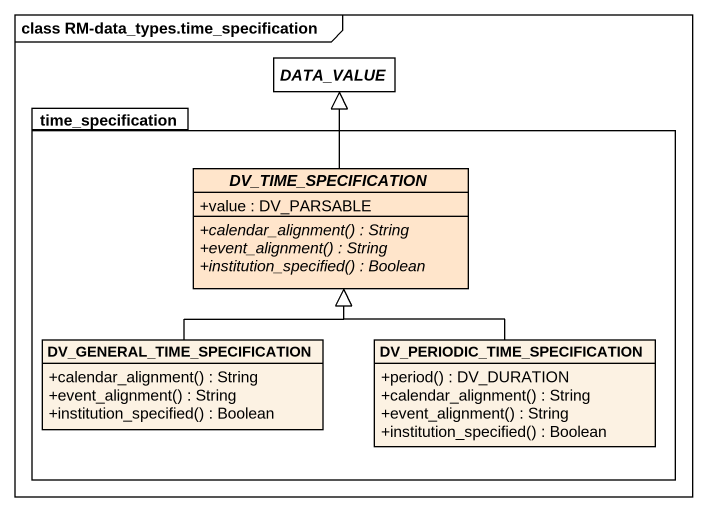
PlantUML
@startuml
mainframe class RM-data_types.time_specification
hide circle
hide empty members
skinparam classAttributeIconSize 0
abstract class DATA_VALUE #FFFFFF
package time_specification {
  abstract class DV_TIME_SPECIFICATION #FFE5CB {
    +value : DV_PARSABLE
    {abstract} +calendar_alignment() : String
    {abstract} +event_alignment() : String
    {abstract} +institution_specified() : Boolean
  }
  class "DV_GENERAL_TIME_SPECIFICATION" as DV_GENERAL_TIME {
    +calendar_alignment() : String
    +event_alignment() : String
    +institution_specified() : Boolean
  }
  class "DV_PERIODIC_TIME_SPECIFICATION" as DV_PERIODIC_TIME {
    +period() : DV_DURATION
    +calendar_alignment() : String
    +event_alignment() : String
    +institution_specified() : Boolean
  }
}
DV_TIME_SPECIFICATION -up-|> DATA_VALUE
DV_GENERAL_TIME -up-|> DV_TIME_SPECIFICATION
DV_PERIODIC_TIME -up-|> DV_TIME_SPECIFICATION
@enduml
